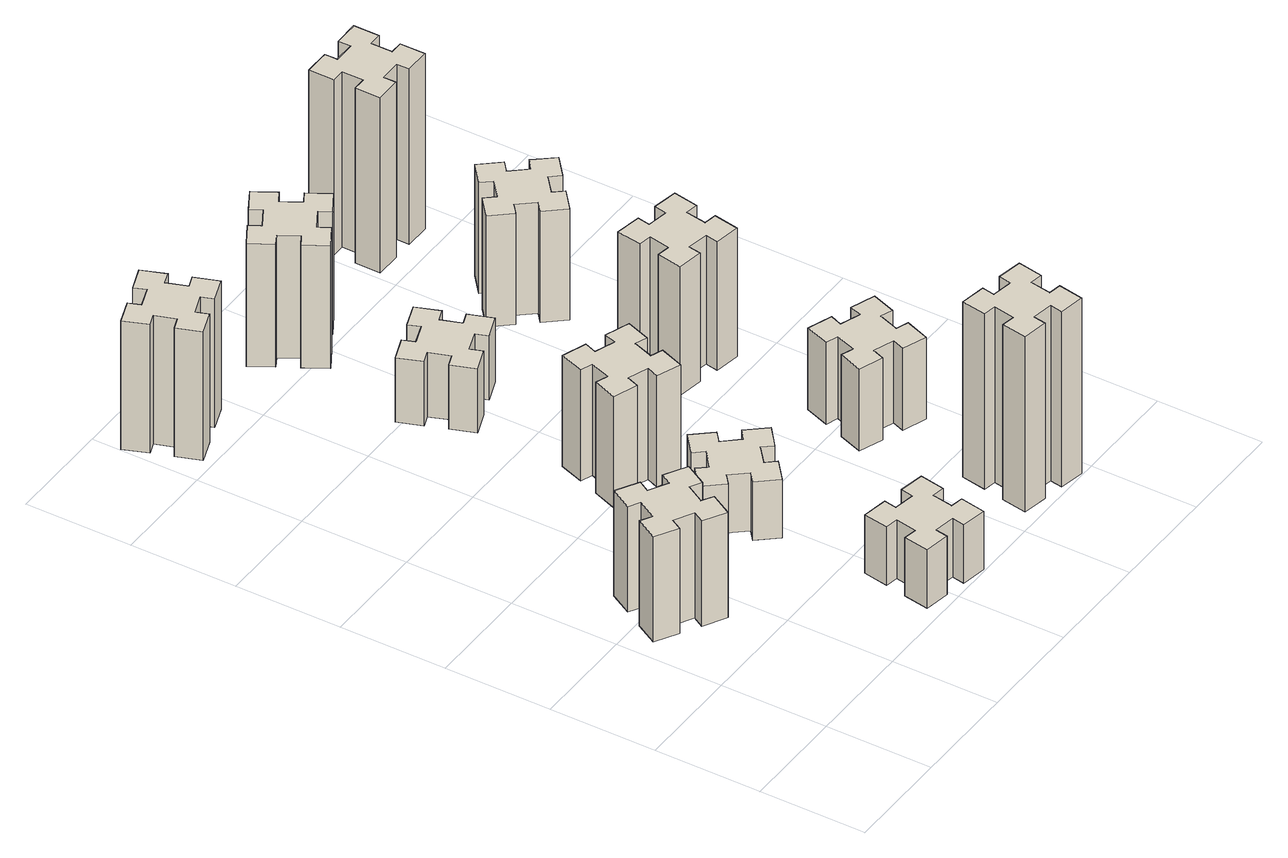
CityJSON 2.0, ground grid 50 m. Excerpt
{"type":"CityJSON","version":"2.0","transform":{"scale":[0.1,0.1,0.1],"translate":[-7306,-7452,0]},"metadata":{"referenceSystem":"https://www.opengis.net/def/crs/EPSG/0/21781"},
"CityObjects":{
"building1":{"type":"Building","attributes":{"class":"1000","function":"1000","usage":"1000","yearOfConstruction":2016,"roofType":"1000","measuredHeight":54,"storeysAboveGround":30,"storeysBelowGround":0},"geometry":[{"type":"Solid","lod":"1","boundaries":[[[[0,1,2,3,4,5,6,7,8,9,10,11,12,13,14,15,16,17,18,19]],[[17,16,20,21]],[[16,15,22,20]],[[15,14,23,22]],[[14,13,24,23]],[[13,12,25,24]],[[12,11,26,25]],[[11,10,27,26]],[[10,9,28,27]],[[9,8,29,28]],[[8,7,30,29]],[[7,6,31,30]],[[6,5,32,31]],[[5,4,33,32]],[[4,3,34,33]],[[3,2,35,34]],[[2,1,36,35]],[[1,0,37,36]],[[0,19,38,37]],[[19,18,39,38]],[[18,17,21,39]],[[24,25,26,27,28,29,30,31,32,33,34,35,36,37,38,39,21,20,22,23]]]]}]},
"building2":{"type":"Building","attributes":{"class":"1000","function":"1000","usage":"1000","yearOfConstruction":2016,"roofType":"1000","measuredHeight":30,"storeysAboveGround":30,"storeysBelowGround":0},"geometry":[{"type":"Solid","lod":"1","boundaries":[[[[40,41,42,43,44,45,46,47,48,49,50,51,52,53,54,55,56,57,58,59]],[[57,56,60,61]],[[56,55,62,60]],[[55,54,63,62]],[[54,53,64,63]],[[53,52,65,64]],[[52,51,66,65]],[[51,50,67,66]],[[50,49,68,67]],[[49,48,69,68]],[[48,47,70,69]],[[47,46,71,70]],[[46,45,72,71]],[[45,44,73,72]],[[44,43,74,73]],[[43,42,75,74]],[[42,41,76,75]],[[41,40,77,76]],[[40,59,78,77]],[[59,58,79,78]],[[58,57,61,79]],[[64,65,66,67,68,69,70,71,72,73,74,75,76,77,78,79,61,60,62,63]]]]}]},
"building3":{"type":"Building","attributes":{"class":"1000","function":"1000","usage":"1000","yearOfConstruction":2016,"roofType":"1000","measuredHeight":66,"storeysAboveGround":30,"storeysBelowGround":0},"geometry":[{"type":"Solid","lod":"1","boundaries":[[[[80,81,82,83,84,85,86,87,88,89,90,91,92,93,94,95,96,97,98,99]],[[97,96,100,101]],[[96,95,102,100]],[[95,94,103,102]],[[94,93,104,103]],[[93,92,105,104]],[[92,91,106,105]],[[91,90,107,106]],[[90,89,108,107]],[[89,88,109,108]],[[88,87,110,109]],[[87,86,111,110]],[[86,85,112,111]],[[85,84,113,112]],[[84,83,114,113]],[[83,82,115,114]],[[82,81,116,115]],[[81,80,117,116]],[[80,99,118,117]],[[99,98,119,118]],[[98,97,101,119]],[[104,105,106,107,108,109,110,111,112,113,114,115,116,117,118,119,101,100,102,103]]]]}]},
"building4":{"type":"Building","attributes":{"class":"1000","function":"1000","usage":"1000","yearOfConstruction":2016,"roofType":"1000","measuredHeight":30,"storeysAboveGround":30,"storeysBelowGround":0},"geometry":[{"type":"Solid","lod":"1","boundaries":[[[[120,121,122,123,124,125,126,127,128,129,130,131,132,133,134,135,136,137,138,139]],[[137,136,140,141]],[[136,135,142,140]],[[135,134,143,142]],[[134,133,144,143]],[[133,132,145,144]],[[132,131,146,145]],[[131,130,147,146]],[[130,129,148,147]],[[129,128,149,148]],[[128,127,150,149]],[[127,126,151,150]],[[126,125,152,151]],[[125,124,153,152]],[[124,123,154,153]],[[123,122,155,154]],[[122,121,156,155]],[[121,120,157,156]],[[120,139,158,157]],[[139,138,159,158]],[[138,137,141,159]],[[144,145,146,147,148,149,150,151,152,153,154,155,156,157,158,159,141,140,142,143]]]]}]},
"building5":{"type":"Building","attributes":{"class":"1000","function":"1000","usage":"1000","yearOfConstruction":2016,"roofType":"1000","measuredHeight":57,"storeysAboveGround":30,"storeysBelowGround":0},"geometry":[{"type":"Solid","lod":"1","boundaries":[[[[160,161,162,163,164,165,166,167,168,169,170,171,172,173,174,175,176,177,178,179]],[[177,176,180,181]],[[176,175,182,180]],[[175,174,183,182]],[[174,173,184,183]],[[173,172,185,184]],[[172,171,186,185]],[[171,170,187,186]],[[170,169,188,187]],[[169,168,189,188]],[[168,167,190,189]],[[167,166,191,190]],[[166,165,192,191]],[[165,164,193,192]],[[164,163,194,193]],[[163,162,195,194]],[[162,161,196,195]],[[161,160,197,196]],[[160,179,198,197]],[[179,178,199,198]],[[178,177,181,199]],[[184,185,186,187,188,189,190,191,192,193,194,195,196,197,198,199,181,180,182,183]]]]}]},
"building6":{"type":"Building","attributes":{"class":"1000","function":"1000","usage":"1000","yearOfConstruction":2016,"roofType":"1000","measuredHeight":33,"storeysAboveGround":30,"storeysBelowGround":0},"geometry":[{"type":"Solid","lod":"1","boundaries":[[[[200,201,202,203,204,205,206,207,208,209,210,211,212,213,214,215,216,217,218,219]],[[217,216,220,221]],[[216,215,222,220]],[[215,214,223,222]],[[214,213,224,223]],[[213,212,225,224]],[[212,211,226,225]],[[211,210,227,226]],[[210,209,228,227]],[[209,208,229,228]],[[208,207,230,229]],[[207,206,231,230]],[[206,205,232,231]],[[205,204,233,232]],[[204,203,234,233]],[[203,202,235,234]],[[202,201,236,235]],[[201,200,237,236]],[[200,219,238,237]],[[219,218,239,238]],[[218,217,221,239]],[[224,225,226,227,228,229,230,231,232,233,234,235,236,237,238,239,221,220,222,223]]]]}]},
"building7":{"type":"Building","attributes":{"class":"1000","function":"1000","usage":"1000","yearOfConstruction":2016,"roofType":"1000","measuredHeight":90,"storeysAboveGround":30,"storeysBelowGround":0},"geometry":[{"type":"Solid","lod":"1","boundaries":[[[[240,241,242,243,244,245,246,247,248,249,250,251,252,253,254,255,256,257,258,259]],[[257,256,260,261]],[[256,255,262,260]],[[255,254,263,262]],[[254,253,264,263]],[[253,252,265,264]],[[252,251,266,265]],[[251,250,267,266]],[[250,249,268,267]],[[249,248,269,268]],[[248,247,270,269]],[[247,246,271,270]],[[246,245,272,271]],[[245,244,273,272]],[[244,243,274,273]],[[243,242,275,274]],[[242,241,276,275]],[[241,240,277,276]],[[240,259,278,277]],[[259,258,279,278]],[[258,257,261,279]],[[264,265,266,267,268,269,270,271,272,273,274,275,276,277,278,279,261,260,262,263]]]]}]},
"building8":{"type":"Building","attributes":{"class":"1000","function":"1000","usage":"1000","yearOfConstruction":2016,"roofType":"1000","measuredHeight":63,"storeysAboveGround":30,"storeysBelowGround":0},"geometry":[{"type":"Solid","lod":"1","boundaries":[[[[280,281,282,283,284,285,286,287,288,289,290,291,292,293,294,295,296,297,298,299]],[[297,296,300,301]],[[296,295,302,300]],[[295,294,303,302]],[[294,293,304,303]],[[293,292,305,304]],[[292,291,306,305]],[[291,290,307,306]],[[290,289,308,307]],[[289,288,309,308]],[[288,287,310,309]],[[287,286,311,310]],[[286,285,312,311]],[[285,284,313,312]],[[284,283,314,313]],[[283,282,315,314]],[[282,281,316,315]],[[281,280,317,316]],[[280,299,318,317]],[[299,298,319,318]],[[298,297,301,319]],[[304,305,306,307,308,309,310,311,312,313,314,315,316,317,318,319,301,300,302,303]]]]}]},
"building9":{"type":"Building","attributes":{"class":"1000","function":"1000","usage":"1000","yearOfConstruction":2016,"roofType":"1000","measuredHeight":42,"storeysAboveGround":30,"storeysBelowGround":0},"geometry":[{"type":"Solid","lod":"1","boundaries":[[[[320,321,322,323,324,325,326,327,328,329,330,331,332,333,334,335,336,337,338,339]],[[337,336,340,341]],[[336,335,342,340]],[[335,334,343,342]],[[334,333,344,343]],[[333,332,345,344]],[[332,331,346,345]],[[331,330,347,346]],[[330,329,348,347]],[[329,328,349,348]],[[328,327,350,349]],[[327,326,351,350]],[[326,325,352,351]],[[325,324,353,352]],[[324,323,354,353]],[[323,322,355,354]],[[322,321,356,355]],[[321,320,357,356]],[[320,339,358,357]],[[339,338,359,358]],[[338,337,341,359]],[[344,345,346,347,348,349,350,351,352,353,354,355,356,357,358,359,341,340,342,343]]]]}]},
"building10":{"type":"Building","attributes":{"class":"1000","function":"1000","usage":"1000","yearOfConstruction":2016,"roofType":"1000","measuredHeight":66,"storeysAboveGround":30,"storeysBelowGround":0},"geometry":[{"type":"Solid","lod":"1","boundaries":[[[[360,361,362,363,364,365,366,367,368,369,370,371,372,373,374,375,376,377,378,379]],[[377,376,380,381]],[[376,375,382,380]],[[375,374,383,382]],[[374,373,384,383]],[[373,372,385,384]],[[372,371,386,385]],[[371,370,387,386]],[[370,369,388,387]],[[369,368,389,388]],[[368,367,390,389]],[[367,366,391,390]],[[366,365,392,391]],[[365,364,393,392]],[[364,363,394,393]],[[363,362,395,394]],[[362,361,396,395]],[[361,360,397,396]],[[360,379,398,397]],[[379,378,399,398]],[[378,377,381,399]],[[384,385,386,387,388,389,390,391,392,393,394,395,396,397,398,399,381,380,382,383]]]]}]},
"building11":{"type":"Building","attributes":{"class":"1000","function":"1000","usage":"1000","yearOfConstruction":2016,"roofType":"1000","measuredHeight":57,"storeysAboveGround":30,"storeysBelowGround":0},"geometry":[{"type":"Solid","lod":"1","boundaries":[[[[400,401,402,403,404,405,406,407,408,409,410,411,412,413,414,415,416,417,418,419]],[[417,416,420,421]],[[416,415,422,420]],[[415,414,423,422]],[[414,413,424,423]],[[413,412,425,424]],[[412,411,426,425]],[[411,410,427,426]],[[410,409,428,427]],[[409,408,429,428]],[[408,407,430,429]],[[407,406,431,430]],[[406,405,432,431]],[[405,404,433,432]],[[404,403,434,433]],[[403,402,435,434]],[[402,401,436,435]],[[401,400,437,436]],[[400,419,438,437]],[[419,418,439,438]],[[418,417,421,439]],[[424,425,426,427,428,429,430,431,432,433,434,435,436,437,438,439,421,420,422,423]]]]}]},
"building12":{"type":"Building","attributes":{"class":"1000","function":"1000","usage":"1000","yearOfConstruction":2016,"roofType":"1000","measuredHeight":90,"storeysAboveGround":30,"storeysBelowGround":0},"geometry":[{"type":"Solid","lod":"1","boundaries":[[[[440,441,442,443,444,445,446,447,448,449,450,451,452,453,454,455,456,457,458,459]],[[457,456,460,461]],[[456,455,462,460]],[[455,454,463,462]],[[454,453,464,463]],[[453,452,465,464]],[[452,451,466,465]],[[451,450,467,466]],[[450,449,468,467]],[[449,448,469,468]],[[448,447,470,469]],[[447,446,471,470]],[[446,445,472,471]],[[445,444,473,472]],[[444,443,474,473]],[[443,442,475,474]],[[442,441,476,475]],[[441,440,477,476]],[[440,459,478,477]],[[459,458,479,478]],[[458,457,461,479]],[[464,465,466,467,468,469,470,471,472,473,474,475,476,477,478,479,461,460,462,463]]]]}]}
},
"vertices":[
[396,847,0],[446,934,0],[498,904,0],[558,1008,0],[454,1068,0],[424,1016,0],[337,1066,0],[367,1118,0],[263,1178,0],[203,1074,0],[255,1044,0],[205,957,0],[153,987,0],[93,883,0],[197,823,0],[227,875,0],[314,825,0],[284,773,0],[388,713,0],[448,817,0],[314,825,540],[284,773,540],[227,875,540],[197,823,540],[93,883,540],[153,987,540],[205,957,540],[255,1044,540],[203,1074,540],[263,1178,540],[367,1118,540],[337,1066,540],[424,1016,540],[454,1068,540],[558,1008,540],[498,904,540],[446,934,540],[396,847,540],[448,817,540],[388,713,540],
[966,274,0],[948,175,0],[889,186,0],[868,67,0],[987,47,0],[997,106,0],[1095,88,0],[1085,29,0],[1203,8,0],[1224,127,0],[1165,137,0],[1182,235,0],[1241,225,0],[1262,343,0],[1144,364,0],[1134,305,0],[1035,322,0],[1046,381,0],[927,402,0],[907,284,0],[1035,322,300],[1046,381,300],[1134,305,300],[1144,364,300],[1262,343,300],[1241,225,300],[1182,235,300],[1165,137,300],[1224,127,300],[1203,8,300],[1085,29,300],[1095,88,300],[997,106,300],[987,47,300],[868,67,300],[889,186,300],[948,175,300],[966,274,300],[907,284,300],[927,402,300],
[235,3386,0],[141,3352,0],[120,3408,0],[7,3367,0],[49,3254,0],[105,3275,0],[139,3181,0],[83,3160,0],[124,3047,0],[237,3089,0],[216,3145,0],[310,3179,0],[330,3123,0],[443,3164,0],[402,3277,0],[346,3256,0],[312,3350,0],[368,3370,0],[327,3483,0],[214,3442,0],[312,3350,660],[368,3370,660],[346,3256,660],[402,3277,660],[443,3164,660],[330,3123,660],[310,3179,660],[216,3145,660],[237,3089,660],[124,3047,660],[83,3160,660],[139,3181,660],[105,3275,660],[49,3254,660],[7,3367,660],[120,3408,660],[141,3352,660],[235,3386,660],[214,3442,660],[327,3483,660],
[998,929,0],[1074,993,0],[1113,947,0],[1205,1024,0],[1128,1116,0],[1082,1078,0],[1017,1154,0],[1063,1193,0],[986,1285,0],[894,1208,0],[933,1162,0],[856,1097,0],[818,1143,0],[726,1066,0],[803,974,0],[849,1013,0],[913,936,0],[867,898,0],[944,806,0],[1036,883,0],[913,936,300],[867,898,300],[849,1013,300],[803,974,300],[726,1066,300],[818,1143,300],[856,1097,300],[933,1162,300],[894,1208,300],[986,1285,300],[1063,1193,300],[1017,1154,300],[1082,1078,300],[1128,1116,300],[1205,1024,300],[1113,947,300],[1074,993,300],[998,929,300],[1036,883,300],[944,806,300],
[1052,1501,0],[1086,1595,0],[1142,1574,0],[1183,1687,0],[1070,1728,0],[1050,1672,0],[956,1706,0],[977,1762,0],[864,1803,0],[823,1690,0],[879,1670,0],[845,1576,0],[789,1597,0],[747,1484,0],[860,1443,0],[881,1499,0],[975,1465,0],[954,1409,0],[1067,1367,0],[1108,1480,0],[975,1465,570],[954,1409,570],[881,1499,570],[860,1443,570],[747,1484,570],[789,1597,570],[845,1576,570],[879,1670,570],[823,1690,570],[864,1803,570],[977,1762,570],[956,1706,570],[1050,1672,570],[1070,1728,570],[1183,1687,570],[1142,1574,570],[1086,1595,570],[1052,1501,570],[1108,1480,570],[1067,1367,570],
[956,2305,0],[1050,2339,0],[1070,2283,0],[1183,2324,0],[1142,2437,0],[1086,2416,0],[1052,2510,0],[1108,2530,0],[1067,2643,0],[954,2602,0],[975,2546,0],[881,2512,0],[860,2568,0],[747,2527,0],[789,2414,0],[845,2435,0],[879,2341,0],[823,2320,0],[864,2207,0],[977,2249,0],[879,2341,330],[823,2320,330],[845,2435,330],[789,2414,330],[747,2527,330],[860,2568,330],[881,2512,330],[975,2546,330],[954,2602,330],[1067,2643,330],[1108,2530,330],[1052,2510,330],[1086,2416,330],[1142,2437,330],[1183,2324,330],[1070,2283,330],[1050,2339,330],[956,2305,330],[977,2249,330],[864,2207,330],
[1874,305,0],[1775,322,0],[1786,381,0],[1667,402,0],[1647,284,0],[1706,274,0],[1688,175,0],[1629,186,0],[1608,67,0],[1727,47,0],[1737,106,0],[1835,88,0],[1825,29,0],[1943,8,0],[1964,127,0],[1905,137,0],[1922,235,0],[1981,225,0],[2002,343,0],[1884,364,0],[1922,235,900],[1981,225,900],[1905,137,900],[1964,127,900],[1943,8,900],[1825,29,900],[1835,88,900],[1737,106,900],[1727,47,900],[1608,67,900],[1629,186,900],[1688,175,900],[1706,274,900],[1647,284,900],[1667,402,900],[1786,381,900],[1775,322,900],[1874,305,900],[1884,364,900],[2002,343,900],
[1086,3177,0],[1036,3264,0],[1088,3294,0],[1028,3398,0],[924,3338,0],[954,3286,0],[867,3236,0],[837,3288,0],[733,3228,0],[793,3124,0],[845,3154,0],[895,3067,0],[843,3037,0],[903,2933,0],[1007,2993,0],[977,3045,0],[1064,3095,0],[1094,3043,0],[1198,3103,0],[1138,3207,0],[1064,3095,630],[1094,3043,630],[977,3045,630],[1007,2993,630],[903,2933,630],[843,3037,630],[895,3067,630],[845,3154,630],[793,3124,630],[733,3228,630],[837,3288,630],[867,3236,630],[954,3286,630],[924,3338,630],[1028,3398,630],[1088,3294,630],[1036,3264,630],[1086,3177,630],[1138,3207,630],[1198,3103,630],
[1721,859,0],[1815,825,0],[1794,769,0],[1907,727,0],[1948,840,0],[1892,861,0],[1926,955,0],[1982,934,0],[2023,1047,0],[1910,1088,0],[1890,1032,0],[1796,1066,0],[1817,1122,0],[1704,1163,0],[1663,1050,0],[1719,1030,0],[1685,936,0],[1629,957,0],[1587,844,0],[1700,803,0],[1685,936,420],[1629,957,420],[1719,1030,420],[1663,1050,420],[1704,1163,420],[1817,1122,420],[1796,1066,420],[1890,1032,420],[1910,1088,420],[2023,1047,420],[1982,934,420],[1926,955,420],[1892,861,420],[1948,840,420],[1907,727,420],[1794,769,420],[1815,825,420],[1721,859,420],[1700,803,420],[1587,844,420],
[1637,1686,0],[1735,1668,0],[1725,1609,0],[1843,1588,0],[1864,1707,0],[1805,1717,0],[1822,1815,0],[1881,1805,0],[1902,1923,0],[1784,1944,0],[1774,1885,0],[1675,1902,0],[1686,1961,0],[1567,1982,0],[1547,1864,0],[1606,1854,0],[1588,1755,0],[1529,1766,0],[1508,1647,0],[1627,1627,0],[1588,1755,660],[1529,1766,660],[1606,1854,660],[1547,1864,660],[1567,1982,660],[1686,1961,660],[1675,1902,660],[1774,1885,660],[1784,1944,660],[1902,1923,660],[1881,1805,660],[1822,1815,660],[1805,1717,660],[1864,1707,660],[1843,1588,660],[1725,1609,660],[1735,1668,660],[1637,1686,660],[1627,1627,660],[1508,1647,660],
[1589,2493,0],[1653,2416,0],[1607,2378,0],[1684,2286,0],[1776,2363,0],[1738,2409,0],[1814,2473,0],[1853,2427,0],[1945,2504,0],[1868,2596,0],[1822,2558,0],[1757,2634,0],[1803,2673,0],[1726,2765,0],[1634,2688,0],[1673,2642,0],[1596,2577,0],[1558,2623,0],[1466,2546,0],[1543,2454,0],[1596,2577,570],[1558,2623,570],[1673,2642,570],[1634,2688,570],[1726,2765,570],[1803,2673,570],[1757,2634,570],[1822,2558,570],[1868,2596,570],[1945,2504,570],[1853,2427,570],[1814,2473,570],[1738,2409,570],[1776,2363,570],[1684,2286,570],[1607,2378,570],[1653,2416,570],[1589,2493,570],[1543,2454,570],[1466,2546,570],
[1655,3155,0],[1755,3155,0],[1755,3095,0],[1875,3095,0],[1875,3215,0],[1815,3215,0],[1815,3315,0],[1875,3315,0],[1875,3435,0],[1755,3435,0],[1755,3375,0],[1655,3375,0],[1655,3435,0],[1535,3435,0],[1535,3315,0],[1595,3315,0],[1595,3215,0],[1535,3215,0],[1535,3095,0],[1655,3095,0],[1595,3215,900],[1535,3215,900],[1595,3315,900],[1535,3315,900],[1535,3435,900],[1655,3435,900],[1655,3375,900],[1755,3375,900],[1755,3435,900],[1875,3435,900],[1875,3315,900],[1815,3315,900],[1815,3215,900],[1875,3215,900],[1875,3095,900],[1755,3095,900],[1755,3155,900],[1655,3155,900],[1655,3095,900],[1535,3095,900]
]}
